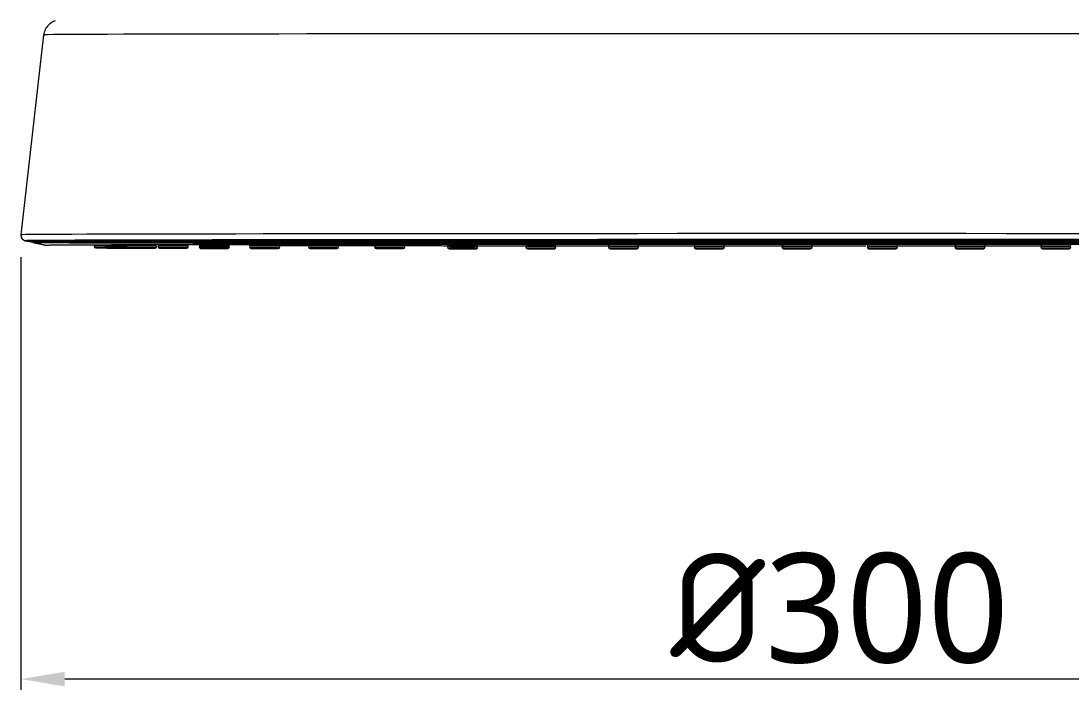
# Model space of a CAD drawing. Extents: x 12185 to 15344, y -91 to 2224.
# Drawn here: x 13760.3 to 13952.5, y 1257.5 to 1380.1 of the extents above; entities that cross this region are included whole.
import ezdxf

# ---------------------------------------------------------------- set-up
doc = ezdxf.new("R2010")
doc.units = 0
doc.header["$LTSCALE"] = 10
doc.header["$MEASUREMENT"] = 0
doc.header["$PDMODE"] = 3
doc.header["$PDSIZE"] = -10
doc.layers.get('0').update_dxf_attribs({"linetype": 'CONTINUOUS'})
doc.layers.get('DEFPOINTS').update_dxf_attribs({"linetype": 'CONTINUOUS'})
doc.layers.add('1', color=7, linetype='CONTINUOUS')
doc.styles.add('Daelim Dimension', font='NanumGothic.ttf')
doc.dimstyles.new('DEFAULT', dxfattribs={"dimscale": 2, "dimtxt": 2, "dimasz": 2, "dimexe": 0, "dimexo": 2, "dimgap": 1, "dimtad": 1, "dimdec": 1, "dimzin": 9, "dimdsep": 46, "dimtxsty": 'Daelim Dimension', "dimcen": 0.5, "dimclrd": 5, "dimclre": 5, "dimclrt": 256, "dimadec": 1, "dimazin": 0, "dimtfac": 1, "dimtdec": 1, "dimtix": 1, "dimtmove": 0, "dimatfit": 3, "dimfxl": 0, "dimtolj": 1, "dimtzin": 1, "dimlwd": 9, "dimlwe": 9, "dimarcsym": 0})

# ---------------------------------------------------------------- blocks, each defined once
blk = doc.blocks.new('*D8')
at = {"color": 5, "lineweight": 9, "ltscale": 0.5}
for p, q in [((13760.25, 1336.81), (13760.25, 1257.55)), ((14060.06, 1336.81), (14060.06, 1257.55)), ((14052.06, 1259.55), (13768.25, 1259.55))]:
    blk.add_line(p, q, dxfattribs=at)
at = {"color": 5, "ltscale": 0.5}
for points in [[(13768.25, 1260.88), (13768.25, 1258.21), (13760.25, 1259.55)], [(14052.06, 1260.88), (14052.06, 1258.21), (14060.06, 1259.55)]]:
    blk.add_solid(points, dxfattribs=at)
at = {"layer": 'DEFPOINTS', "color": 0, "ltscale": 0.5}
for p in [(13760.25, 1340.81), (14060.06, 1340.81), (13760.25, 1259.55)]:
    blk.add_point(p, dxfattribs=at)
at = {"color": 7, "ltscale": 0.5, "insert": (13910.16, 1272.45), "char_height": 20, "attachment_point": 5, "style": 'Daelim Dimension'}
blk.add_mtext('\\A1;{\\fISOCPEUR|b0|i0|c0|p34;%%C}300', dxfattribs=at)

msp = doc.modelspace()

# ---------------------------------------------------------------- linework, layer by layer
at = {"layer": '1', "color": 7, "linetype": 'Continuous', "lineweight": 18}
for p, q in [((13760.26, 1340.92), (13764.42, 1377.54)), ((13761.04, 1339.83), (13761.8, 1339.66)), ((13762.42, 1339.52), (13762.43, 1339.68)), ((13762.42, 1339.52), (13764.7, 1339.02)), ((13764.66, 1339.02), (13764.66, 1339.03)), ((13776.15, 1338.51), (13776.15, 1338.51)), ((13776.66, 1338.54), (13776.66, 1338.54)), ((13778.11, 1338.49), (13778.11, 1338.49)), ((13778.61, 1338.56), (13778.61, 1338.56)), ((13782, 1338.47), (13782, 1338.47)), ((13782.49, 1338.58), (13782.49, 1338.58)), ((13787.76, 1338.45), (13787.76, 1338.45)), ((13905.13, 1339.17), (13905.12, 1338.99))]:
    msp.add_line(p, q, dxfattribs=at)
at = {"layer": '1', "color": 7, "linetype": 'Continuous', "lineweight": 13}
for p, q in [((13764.42, 1377.54), (13764.42, 1377.54)), ((13760.26, 1340.92), (13760.26, 1340.92)), ((13761.8, 1339.66), (13761.04, 1339.83)), ((13761.04, 1339.83), (13761.04, 1339.83)), ((13773.63, 1338.8), (13773.63, 1338.8)), ((13788.23, 1338.6), (13788.23, 1338.6)), ((13795.32, 1338.43), (13795.32, 1338.43)), ((13795.75, 1338.62), (13795.75, 1338.62)), ((13804.55, 1338.41), (13804.55, 1338.41)), ((13804.95, 1338.64), (13804.95, 1338.64)), ((13815.33, 1338.4), (13815.33, 1338.4)), ((13815.69, 1338.65), (13815.69, 1338.65)), ((13827.49, 1338.38), (13827.49, 1338.38)), ((13827.81, 1338.67), (13827.81, 1338.67)), ((13840.87, 1338.37), (13840.87, 1338.37)), ((13841.13, 1338.68), (13841.13, 1338.68)), ((13855.25, 1338.36), (13855.25, 1338.36)), ((13855.46, 1338.69), (13855.46, 1338.69)), ((13870.44, 1338.35), (13870.44, 1338.35)), ((13870.59, 1338.7), (13870.59, 1338.7)), ((13886.22, 1338.35), (13886.22, 1338.35)), ((13886.31, 1338.7), (13886.31, 1338.7)), ((13902.34, 1338.35), (13902.34, 1338.34)), ((13902.37, 1338.71), (13902.37, 1338.71)), ((13917.94, 1338.71), (13917.94, 1338.71)), ((13917.97, 1338.35), (13917.97, 1338.34)), ((13934, 1338.7), (13934, 1338.7)), ((13934.09, 1338.35), (13934.09, 1338.35)), ((13949.72, 1338.7), (13949.72, 1338.7)), ((13949.87, 1338.35), (13949.87, 1338.35))]:
    msp.add_line(p, q, dxfattribs=at)
for centre, major_axis, ratio, start_param, end_param in [((13910.16, 1377.54), (145.74, 0), 0.001347, 0, 3.137274), ((13761.25, 1340.81), (-1, 0), 0.999999, 0, 1.352127), ((13910.16, 1340.92), (-149.9, 0), 0.001347, 3.141486, 6.278184), ((13761.86, 1339.95), (0.3, 0), 0.999999, 4.49372, 5.04575), ((13776.4, 1338.82), (-2.76, 0), 0.001347, 4.985659, 6.282919), ((13776.4, 1338.54), (-2.47, 0), 0.001347, 3.141593, 6.28295), ((13776.4, 1338.51), (-2.47, 0), 0.001347, 3.141593, 6.28295), ((13778.42, 1338.84), (-2.76, 0), 0.001347, 4.283512, 6.282919), ((13778.42, 1338.56), (-2.47, 0), 0.001347, 3.141593, 6.28295), ((13778.42, 1338.49), (-2.47, 0), 0.001347, 3.141593, 6.28295), ((13782.33, 1338.86), (-2.76, 0), 0.001347, 3.141593, 6.282767), ((13782.33, 1338.58), (-2.47, 0), 0.001347, 3.141593, 6.28295), ((13782.33, 1338.47), (-2.47, 0), 0.001347, 3.141593, 6.28295), ((13782.33, 1338.76), (-2.76, 0), 0.001347, 3.141593, 3.279382), ((13788.11, 1338.88), (-2.76, 0), 0.001347, 3.141784, 6.282953), ((13788.11, 1338.74), (-2.76, 0), 0.001347, 6.095778, 6.282919), ((13788.11, 1338.6), (-2.47, 0), 0.001347, 3.141587, 6.282944), ((13788.11, 1338.45), (-2.47, 0), 0.001347, 3.14161, 6.283185), ((13788.11, 1338.74), (-2.76, 0), 0.001347, 3.141729, 3.328989), ((13795.66, 1338.9), (-2.76, 0), 0.001347, 3.141235, 6.282938), ((13795.66, 1338.62), (-2.47, 0), 0.001347, 3.141548, 6.282906), ((13804.88, 1338.92), (-2.76, 0), 0.001347, 3.141593, 6.282767), ((13804.88, 1338.7), (-2.76, 0), 0.001347, 5.991312, 6.282919), ((13804.88, 1338.64), (-2.47, 0), 0.001347, 3.141593, 6.28295), ((13804.88, 1338.41), (-2.47, 0), 0.001347, 3.141593, 6.28295), ((13804.88, 1338.7), (-2.76, 0), 0.001347, 3.141593, 3.433466), ((13815.64, 1338.94), (-2.76, 0), 0.001347, 3.141593, 6.282767), ((13815.64, 1338.68), (-2.76, 0), 0.001347, 5.931278, 6.282919), ((13815.64, 1338.65), (-2.47, 0), 0.001347, 3.141593, 6.28295), ((13815.64, 1338.4), (-2.47, 0), 0.001347, 3.141593, 6.28295), ((13815.64, 1338.68), (-2.76, 0), 0.001347, 3.141593, 3.4935), ((13827.77, 1338.95), (-2.76, 0), 0.001347, 3.141593, 6.282767), ((13827.77, 1338.67), (-2.76, 0), 0.001347, 5.835361, 6.282919), ((13827.77, 1338.67), (-2.47, 0), 0.001347, 3.141593, 6.28295), ((13827.77, 1338.38), (-2.47, 0), 0.001347, 3.141593, 6.28295), ((13827.77, 1338.67), (-2.76, 0), 0.001347, 3.141593, 3.589417), ((13841.1, 1338.96), (-2.76, 0), 0.001347, 3.141593, 6.282767), ((13841.1, 1338.65), (-2.76, 0), 0.001347, 3.141593, 6.282767), ((13841.1, 1338.68), (-2.47, 0), 0.001347, 3.141593, 6.28295), ((13841.1, 1338.37), (-2.47, 0), 0.001347, 3.141593, 6.28295), ((13855.44, 1338.97), (-2.76, 0), 0.001347, 3.141593, 6.282767), ((13855.44, 1338.64), (-2.76, 0), 0.001347, 3.141593, 6.282767), ((13855.44, 1338.69), (-2.47, 0), 0.001347, 3.141593, 6.28295), ((13855.44, 1338.36), (-2.47, 0), 0.001347, 3.141593, 6.28295), ((13870.58, 1338.98), (-2.76, 0), 0.001347, 3.141593, 6.282767), ((13870.58, 1338.64), (-2.76, 0), 0.001347, 3.141593, 6.282767), ((13870.58, 1338.7), (-2.47, 0), 0.001347, 3.141593, 6.28295), ((13870.58, 1338.35), (-2.47, 0), 0.001347, 3.141593, 6.28295), ((13886.29, 1338.99), (-2.76, 0), 0.001347, 3.141593, 6.282767), ((13886.29, 1338.63), (-2.76, 0), 0.001347, 3.141593, 6.282767), ((13886.29, 1338.7), (-2.47, 0), 0.001347, 3.141593, 6.28295), ((13886.29, 1338.35), (-2.47, 0), 0.001347, 3.141593, 6.28295), ((13902.35, 1338.99), (-2.76, 0), 0.001347, 3.141593, 6.282767), ((13902.35, 1338.63), (-2.76, 0), 0.001347, 3.141593, 6.282767), ((13902.35, 1338.71), (-2.47, 0), 0.001347, 3.141593, 6.28295), ((13902.35, 1338.35), (-2.47, 0), 0.001347, 3.141593, 6.28295), ((13917.96, 1338.99), (-2.76, 0), 0.001347, 3.141593, 6.282767), ((13917.96, 1338.63), (-2.76, 0), 0.001347, 3.141593, 6.282767), ((13917.96, 1338.71), (-2.47, 0), 0.001347, 3.141593, 6.28295), ((13917.96, 1338.35), (-2.47, 0), 0.001347, 3.141593, 6.28295), ((13934.02, 1338.99), (-2.76, 0), 0.001347, 3.141593, 6.282767), ((13934.02, 1338.63), (-2.76, 0), 0.001347, 3.141593, 6.282767), ((13934.02, 1338.7), (-2.47, 0), 0.001347, 3.141593, 6.28295), ((13934.02, 1338.35), (-2.47, 0), 0.001347, 3.141593, 6.28295), ((13949.73, 1338.98), (-2.76, 0), 0.001347, 3.141593, 6.282767), ((13949.73, 1338.64), (-2.76, 0), 0.001347, 3.141593, 6.282767), ((13949.73, 1338.7), (-2.47, 0), 0.001347, 3.141593, 6.28295), ((13949.73, 1338.35), (-2.47, 0), 0.001347, 3.141593, 6.28295)]:
    msp.add_ellipse(centre, major_axis=major_axis, ratio=ratio, start_param=start_param, end_param=end_param, dxfattribs=at)
at = {"layer": '1', "color": 7, "linetype": 'Continuous', "lineweight": 18}
for centre, major_axis, ratio, start_param, end_param in [((13761.25, 1340.81), (-1, 0), 0.999999, 6.170034, 6.283185), ((13910.16, 1339.83), (149.12, 0), 0.001347, 0.002587, 3.138976), ((13910.16, 1339.83), (149.12, 0), 0.001347, 3.141593, 6.283185), ((13910.16, 1339.66), (-148.36, 0), 0.001347, 3.141593, 6.282893), ((13910.16, 1339.66), (-148.36, 0), 0.001347, 0, 3.141593), ((13910.16, 1339.52), (147.74, 0), 0.001347, 0, 3.1413), ((13910.16, 1339.52), (147.74, 0), 0.001347, 3.141593, 6.283185), ((13773.93, 1338.84), (-0.3, 0), 0.999999, 0.052359, 1.570796), ((13773.93, 1338.81), (-0.3, 0), 0.999999, 0.052359, 1.570796), ((13776.4, 1338.54), (-2.47, 0), 0.001347, 0, 3.141357), ((13776.4, 1338.51), (-2.47, 0), 0.001347, 0, 3.141357), ((13775.95, 1338.86), (-0.3, 0), 0.999999, 0.052359, 1.570796), ((13775.95, 1338.79), (-0.3, 0), 0.999999, 1.214059, 1.570796), ((13778.42, 1338.56), (-2.47, 0), 0.001347, 0, 3.141357), ((13778.42, 1338.49), (-2.47, 0), 0.001347, 0, 3.141357), ((13776.41, 1338.54), (-0.255, 0), 0.001342, 3.08148, 6.223073), ((13776.41, 1338.54), (-0.255, 0), 0.001342, 6.223073, 9.364665), ((13776.41, 1338.51), (0.255, 0), 0.001342, 3.201705, 6.343276), ((13776.41, 1338.51), (0.255, 0), 0.001342, 0.060091, 3.201705), ((13778.36, 1338.56), (-0.255, 0), 0.001342, 6.102527, 9.244119), ((13778.36, 1338.49), (0.255, 0), 0.001342, 0.180637, 3.322251), ((13778.36, 1338.56), (-0.255, 0), 0.001342, 2.960934, 6.102527), ((13778.36, 1338.49), (0.255, 0), 0.001342, 3.322251, 6.463822), ((13778.86, 1338.81), (0.3, 0), 0.999999, 4.712389, 5.239359), ((13778.86, 1338.84), (0.3, 0), 0.999999, 4.712389, 5.069125), ((13779.86, 1338.88), (-0.3, 0), 0.999999, 0.052359, 1.570796), ((13779.86, 1338.77), (-0.3, 0), 0.999999, 1.219159, 1.570796), ((13782.33, 1338.58), (-2.47, 0), 0.001347, 0, 3.141357), ((13782.33, 1338.47), (-2.47, 0), 0.001347, 0, 3.141357), ((13780.88, 1338.79), (0.3, 0), 0.999999, 4.712389, 5.480835), ((13780.88, 1338.86), (0.3, 0), 0.999999, 4.712389, 5.064025), ((13782.24, 1338.58), (-0.255, 0), 0.001342, 5.98194, 9.123532), ((13782.24, 1338.47), (0.255, 0), 0.001342, 0.301224, 3.442838), ((13782.24, 1338.58), (-0.255, 0), 0.001342, 2.840347, 5.98194), ((13782.24, 1338.47), (0.255, 0), 0.001342, 3.442838, 6.584409), ((13784.8, 1338.88), (0.3, 0), 0.999999, 4.712389, 6.230825), ((13784.8, 1338.77), (0.3, 0), 0.999999, 4.712389, 6.230825), ((13785.64, 1338.9), (-0.3, 0), 0.999999, 0.052359, 1.570796), ((13785.64, 1338.75), (0.3, 0), 0.999999, 3.193952, 4.712389), ((13788.11, 1338.6), (-2.47, 0), 0.001347, 0.000006, 3.141593), ((13788.11, 1338.45), (-2.47, 0), 0.001347, 6.283168, 9.424525), ((13787.99, 1338.6), (-0.255, 0), 0.001343, 5.861287, 9.00288), ((13787.99, 1338.45), (0.255, 0), 0.001343, 0.421876, 3.563491), ((13787.99, 1338.6), (-0.255, 0), 0.001343, 2.719694, 5.861287), ((13787.99, 1338.45), (0.255, 0), 0.001343, 3.563491, 6.705061), ((13790.57, 1338.9), (0.3, -0.011), 0.999999, 4.748467, 6.266903), ((13790.57, 1338.75), (-0.298, -0.031), 0.999999, 1.465942, 2.984378), ((13793.19, 1338.92), (-0.3, 0), 0.999999, 0.052359, 1.570796), ((13793.19, 1338.73), (0.3, 0), 0.999999, 3.193952, 4.712389), ((13795.66, 1338.72), (-2.76, 0), 0.001347, 6.044872, 6.282919), ((13795.66, 1338.62), (-2.47, 0), 0.001347, 0.000045, 3.141593), ((13795.66, 1338.43), (-2.47, 0), 0.001347, 6.283096, 9.424753), ((13795.66, 1338.43), (-2.47, 0), 0.001347, 3.141682, 6.283185), ((13795.53, 1338.62), (-0.254, 0), 0.001344, 5.740548, 8.88214), ((13795.53, 1338.43), (0.254, 0), 0.001344, 0.542616, 3.68423), ((13795.53, 1338.62), (-0.254, 0), 0.001344, 2.598955, 5.740548), ((13795.53, 1338.43), (0.254, 0), 0.001344, 3.68423, 6.825801), ((13798.12, 1338.92), (0.29, -0.077), 0.999999, 4.971682, 6.490119), ((13798.12, 1338.73), (-0.265, -0.141), 0.999999, 1.083023, 2.60146), ((13795.66, 1338.72), (-2.76, 0), 0.001347, 3.142307, 3.379884), ((13802.42, 1338.94), (-0.3, 0), 0.999999, 0.052359, 1.570796), ((13802.42, 1338.71), (0.3, 0), 0.999999, 3.193952, 4.712389), ((13804.88, 1338.64), (-2.47, 0), 0.001347, 0, 3.141357), ((13804.88, 1338.41), (-2.47, 0), 0.001347, 0, 3.141357), ((13804.75, 1338.64), (-0.254, 0), 0.001346, 5.619706, 8.761299), ((13804.75, 1338.41), (0.254, 0), 0.001346, 0.663458, 3.805072), ((13804.75, 1338.64), (-0.254, 0), 0.001346, 2.478113, 5.619706), ((13804.75, 1338.41), (0.254, 0), 0.001346, 3.805072, 6.946643), ((13807.35, 1338.94), (0.3, 0), 0.999999, 4.712389, 6.230825), ((13807.35, 1338.71), (-0.3, 0), 0.999999, 1.570796, 3.089232), ((13813.17, 1338.95), (-0.3, 0), 0.999999, 0.052359, 1.570796), ((13813.17, 1338.7), (0.3, 0), 0.999999, 3.193952, 4.712389), ((13815.64, 1338.65), (-2.47, 0), 0.001347, 0, 3.141357), ((13815.64, 1338.4), (-2.47, 0), 0.001347, 0, 3.141357), ((13815.51, 1338.65), (-0.254, 0), 0.001347, 5.498752, 8.640344), ((13815.51, 1338.4), (0.254, 0), 0.001347, 0.784412, 3.926026), ((13815.51, 1338.65), (-0.254, 0), 0.001347, 2.357159, 5.498752), ((13815.51, 1338.4), (0.254, 0), 0.001347, 3.926026, 7.067597), ((13818.1, 1338.95), (0.3, 0), 0.999999, 4.712389, 6.230825), ((13818.1, 1338.7), (-0.3, 0), 0.999999, 1.570796, 3.089232), ((13825.3, 1338.97), (-0.3, 0), 0.999999, 0.052359, 1.570796), ((13825.3, 1338.68), (0.3, 0), 0.999999, 3.193952, 4.712389), ((13827.77, 1338.67), (-2.47, 0), 0.001347, 0, 3.141357), ((13827.77, 1338.38), (-2.47, 0), 0.001347, 0, 3.141357), ((13827.65, 1338.67), (-0.254, 0), 0.001348, 5.377681, 8.519274), ((13827.65, 1338.38), (0.254, 0), 0.001348, 0.905483, 4.047097), ((13827.65, 1338.67), (-0.254, 0), 0.001348, 2.236088, 5.377681), ((13827.65, 1338.38), (0.254, 0), 0.001348, 4.047097, 7.188668), ((13830.24, 1338.97), (0.3, 0), 0.999999, 4.712389, 6.230825), ((13830.24, 1338.68), (-0.3, 0), 0.999999, 1.570796, 3.089232), ((13838.64, 1338.98), (-0.3, 0), 0.999999, 0.052359, 1.570796), ((13838.64, 1338.67), (0.3, 0), 0.999999, 3.193952, 4.712389), ((13841.1, 1338.68), (-2.47, 0), 0.001347, 0, 3.141357), ((13841.1, 1338.37), (-2.47, 0), 0.001347, 0, 3.141357), ((13841, 1338.68), (-0.254, 0), 0.001349, 5.256498, 8.39809), ((13841, 1338.37), (0.254, 0), 0.001349, 1.026666, 4.16828), ((13841, 1338.68), (-0.254, 0), 0.001349, 2.114905, 5.256498), ((13841, 1338.37), (0.254, 0), 0.001349, 4.16828, 7.309851), ((13843.57, 1338.98), (0.3, 0), 0.999999, 4.712389, 6.230825), ((13843.57, 1338.67), (-0.3, 0), 0.999999, 1.570796, 3.089232), ((13852.98, 1338.99), (-0.3, 0), 0.999999, 0.052359, 1.570796), ((13852.98, 1338.66), (0.3, 0), 0.999999, 3.193952, 4.712389), ((13855.44, 1338.69), (-2.47, 0), 0.001347, 0, 3.141357), ((13855.44, 1338.36), (-2.47, 0), 0.001347, 0, 3.141357), ((13855.36, 1338.69), (-0.254, 0), 0.00135, 5.135211, 8.276804), ((13855.36, 1338.36), (0.254, 0), 0.00135, 1.147953, 4.289567), ((13855.36, 1338.69), (-0.254, 0), 0.00135, 1.993618, 5.135211), ((13855.36, 1338.36), (0.254, 0), 0.00135, 4.289567, 7.431138), ((13857.91, 1338.99), (0.3, 0), 0.999999, 4.712389, 6.230825), ((13857.91, 1338.66), (-0.3, 0), 0.999999, 1.570796, 3.089232), ((13868.11, 1339), (-0.3, 0), 0.999999, 0.052359, 1.570796), ((13868.11, 1338.65), (0.3, 0), 0.999999, 3.193952, 4.712389), ((13870.58, 1338.7), (-2.47, 0), 0.001347, 0, 3.141357), ((13870.58, 1338.35), (-2.47, 0), 0.001347, 0, 3.141357), ((13870.52, 1338.7), (-0.254, 0), 0.001351, 5.013837, 8.15543), ((13870.52, 1338.35), (0.254, 0), 0.001351, 1.269334, 4.410941), ((13870.52, 1338.7), (-0.254, 0), 0.001351, 1.872245, 5.013837), ((13870.52, 1338.35), (0.254, 0), 0.001351, 4.410941, 7.552519), ((13873.04, 1339), (0.3, 0), 0.999999, 4.712389, 6.230825), ((13873.04, 1338.65), (-0.3, 0), 0.999999, 1.570796, 3.089232), ((13883.83, 1339), (-0.3, 0), 0.999999, 0.052359, 1.570796), ((13883.83, 1338.65), (0.3, 0), 0.999999, 3.193952, 4.712389), ((13886.29, 1338.7), (-2.47, 0), 0.001347, 0, 3.141357), ((13886.29, 1338.35), (-2.47, 0), 0.001347, 0, 3.141357), ((13886.26, 1338.7), (-0.254, 0), 0.001352, 4.892397, 8.03399), ((13886.26, 1338.35), (0.254, 0), 0.001352, 1.390769, 4.53238), ((13886.26, 1338.7), (-0.254, 0), 0.001352, 1.750805, 4.892397), ((13886.26, 1338.35), (0.254, 0), 0.001352, 4.53238, 7.673954), ((13888.76, 1339), (0.3, 0), 0.999999, 4.712389, 6.230825), ((13888.76, 1338.65), (-0.3, 0), 0.999999, 1.570796, 3.089232), ((13899.89, 1339.01), (-0.3, 0), 0.999999, 0.052359, 1.570796), ((13899.89, 1338.65), (0.3, 0), 0.999999, 3.193952, 4.712389), ((13902.35, 1338.71), (-2.47, 0), 0.001347, 0, 3.141357), ((13902.35, 1338.35), (-2.47, 0), 0.001347, 0, 3.141357), ((13902.35, 1338.71), (-0.254, 0), 0.001352, 4.770917, 7.912509), ((13902.35, 1338.35), (0.254, 0), 0.001352, 1.512247, 4.653861), ((13902.35, 1338.71), (-0.254, 0), 0.001352, 1.629324, 4.770917), ((13902.35, 1338.35), (0.254, 0), 0.001352, 4.653861, 7.795432), ((13904.82, 1339.01), (0.3, 0), 0.999999, 4.712389, 6.230825), ((13904.82, 1338.65), (-0.3, 0), 0.999999, 1.570796, 3.089232), ((13915.49, 1339.01), (-0.3, 0), 0.999999, 0.052359, 1.570796), ((13915.49, 1338.65), (0.3, 0), 0.999999, 3.193952, 4.712389), ((13917.96, 1338.71), (-2.47, 0), 0.001347, 0, 3.141357), ((13917.96, 1338.35), (-2.47, 0), 0.001347, 0, 3.141357), ((13917.96, 1338.71), (0.254, 0), 0.001352, 1.512269, 4.65384), ((13917.96, 1338.35), (-0.254, 0), 0.001352, 4.770917, 7.912509), ((13917.96, 1338.71), (0.254, 0), 0.001352, 4.65384, 7.795454), ((13917.96, 1338.35), (-0.254, 0), 0.001352, 1.629324, 4.770917), ((13920.42, 1339.01), (0.3, 0), 0.999999, 4.712389, 6.230825), ((13920.42, 1338.65), (-0.3, 0), 0.999999, 1.570796, 3.089232), ((13931.55, 1339), (-0.3, 0), 0.999999, 0.052359, 1.570796), ((13931.55, 1338.65), (0.3, 0), 0.999999, 3.193952, 4.712389), ((13934.02, 1338.7), (-2.47, 0), 0.001347, 0, 3.141357), ((13934.02, 1338.35), (-2.47, 0), 0.001347, 0, 3.141357), ((13934.05, 1338.7), (0.254, 0), 0.001352, 1.390788, 4.532362), ((13934.05, 1338.35), (-0.254, 0), 0.001352, 4.892398, 8.03399), ((13934.05, 1338.7), (0.254, 0), 0.001352, 4.532362, 7.673973), ((13934.05, 1338.35), (-0.254, 0), 0.001352, 1.750805, 4.892398), ((13936.48, 1339), (0.3, 0), 0.999999, 4.712389, 6.230825), ((13936.48, 1338.65), (-0.3, 0), 0.999999, 1.570796, 3.089232), ((13947.27, 1339), (-0.3, 0), 0.999999, 0.052359, 1.570796), ((13947.27, 1338.65), (0.3, 0), 0.999999, 3.193952, 4.712389), ((13949.73, 1338.7), (-2.47, 0), 0.001347, 0, 3.141357), ((13949.73, 1338.35), (-2.47, 0), 0.001347, 0, 3.141357), ((13949.79, 1338.7), (0.254, 0), 0.001351, 1.269348, 4.410927), ((13949.79, 1338.35), (-0.254, 0), 0.001351, 5.013837, 8.15543), ((13949.79, 1338.7), (0.254, 0), 0.001351, 4.410927, 7.552533), ((13949.79, 1338.35), (-0.254, 0), 0.001351, 1.872245, 5.013837), ((13952.2, 1339), (0.3, 0), 0.999999, 4.712389, 6.230825), ((13952.2, 1338.65), (-0.3, 0), 0.999999, 1.570796, 3.089232)]:
    msp.add_ellipse(centre, major_axis=major_axis, ratio=ratio, start_param=start_param, end_param=end_param, dxfattribs=at)
for points, knots in [([(13766.52, 1380.07), (13766.39, 1380.03), (13766.05, 1379.9), (13765.39, 1379.49), (13764.77, 1378.76), (13764.45, 1377.92), (13764.4, 1377.39), (13764.4, 1377.2)], [0, 0, 0, 0, 0.116242, 0.326581, 0.585968, 0.857426, 1, 1, 1, 1]), ([(13764.66, 1339.03), (13764.66, 1339.03), (13764.72, 1339.03), (13764.9, 1339.04), (13764.97, 1339.04), (13765.08, 1339.04), (13765.11, 1339.04), (13765.15, 1339.04), (13765.18, 1339.04), (13765.26, 1339.04), (13765.31, 1339.04), (13765.61, 1339.05), (13765.9, 1339.05), (13766.61, 1339.06), (13767.02, 1339.06), (13767.95, 1339.07), (13768.99, 1339.07), (13770.89, 1339.08), (13772.38, 1339.09), (13773.99, 1339.09), (13774.85, 1339.1), (13776.22, 1339.1), (13776.69, 1339.1), (13777.24, 1339.11), (13777.3, 1339.11), (13777.43, 1339.11), (13777.49, 1339.11), (13777.67, 1339.11), (13778.05, 1339.11), (13778.43, 1339.11), (13779.71, 1339.11), (13780.78, 1339.12), (13783.03, 1339.12), (13784.21, 1339.12), (13786.65, 1339.13), (13789.19, 1339.13), (13793.29, 1339.14), (13796.21, 1339.15), (13799.23, 1339.15), (13800.79, 1339.15), (13802.8, 1339.16), (13803.41, 1339.16), (13804.13, 1339.16), (13804.44, 1339.16), (13804.64, 1339.16), (13804.75, 1339.16), (13805.68, 1339.16), (13806.52, 1339.16), (13809.06, 1339.17), (13810.79, 1339.17), (13814.32, 1339.17), (13817.92, 1339.18), (13823.52, 1339.18), (13827.4, 1339.19), (13831.35, 1339.19), (13833.36, 1339.19), (13837.44, 1339.2), (13839.52, 1339.2), (13842.16, 1339.2), (13842.83, 1339.2), (13843.49, 1339.2), (13843.76, 1339.2), (13843.9, 1339.2), (13844.3, 1339.2), (13845.64, 1339.2), (13846.98, 1339.2), (13850.23, 1339.2), (13852.41, 1339.21), (13856.8, 1339.21), (13861.23, 1339.21), (13867.98, 1339.21), (13872.55, 1339.21), (13877.16, 1339.22), (13879.48, 1339.22), (13884.16, 1339.22), (13886.51, 1339.22), (13889.18, 1339.22), (13889.63, 1339.22), (13890.07, 1339.22), (13890.37, 1339.22), (13890.52, 1339.22), (13891.26, 1339.22), (13893.05, 1339.22), (13894.83, 1339.22), (13898.4, 1339.22), (13900.77, 1339.22), (13905.52, 1339.22), (13910.27, 1339.22), (13917.37, 1339.22), (13922.1, 1339.22), (13926.83, 1339.22), (13929.19, 1339.22), (13933.91, 1339.22), (13936.27, 1339.22), (13938.77, 1339.22), (13938.91, 1339.22), (13939.21, 1339.22), (13939.36, 1339.22), (13939.8, 1339.22), (13940.68, 1339.22), (13942.73, 1339.22), (13944.47, 1339.22), (13947.95, 1339.21), (13950.24, 1339.21), (13954.79, 1339.21), (13959.29, 1339.21), (13965.92, 1339.21), (13970.26, 1339.2), (13974.55, 1339.2), (13976.68, 1339.2), (13979.83, 1339.2), (13980.88, 1339.2), (13982.44, 1339.2), (13983.22, 1339.19), (13984.13, 1339.19), (13984.64, 1339.19), (13984.9, 1339.19), (13987.09, 1339.19), (13989.11, 1339.19), (13993.08, 1339.19), (13995.02, 1339.18), (13998.83, 1339.18), (14002.57, 1339.18), (14007.95, 1339.17), (14011.38, 1339.17), (14014.75, 1339.16), (14016.39, 1339.16), (14018.79, 1339.16), (14019.58, 1339.15), (14020.76, 1339.15), (14021.24, 1339.15), (14021.73, 1339.15), (14021.92, 1339.15), (14022.02, 1339.15), (14022.3, 1339.15), (14024.02, 1339.15), (14025.68, 1339.14), (14028.51, 1339.14), (14029.88, 1339.14), (14032.51, 1339.13), (14035.05, 1339.13), (14038.55, 1339.12), (14040.68, 1339.11), (14042.72, 1339.11), (14043.68, 1339.1), (14045.05, 1339.1), (14045.5, 1339.1), (14046.04, 1339.1), (14046.14, 1339.09), (14046.36, 1339.09), (14046.46, 1339.09), (14046.78, 1339.09), (14046.98, 1339.09), (14047.99, 1339.09), (14048.74, 1339.09), (14050.11, 1339.08), (14050.75, 1339.08), (14051.89, 1339.07), (14052.93, 1339.06), (14054.14, 1339.05), (14054.72, 1339.05), (14055.19, 1339.04), (14055.36, 1339.04), (14055.6, 1339.03), (14055.66, 1339.03), (14055.66, 1339.03)], [0, 0, 0, 0, 0.015625, 0.015625, 0.023437, 0.023437, 0.025391, 0.025391, 0.027344, 0.027344, 0.03125, 0.03125, 0.046875, 0.046875, 0.0625, 0.0625, 0.078125, 0.09375, 0.109375, 0.109375, 0.125, 0.125, 0.132812, 0.132812, 0.133789, 0.133789, 0.134766, 0.134766, 0.136719, 0.140625, 0.140625, 0.15625, 0.15625, 0.171875, 0.171875, 0.1875, 0.203125, 0.21875, 0.21875, 0.234375, 0.234375, 0.238281, 0.240234, 0.241211, 0.241211, 0.242187, 0.242187, 0.25, 0.25, 0.265625, 0.265625, 0.28125, 0.296875, 0.3125, 0.3125, 0.328125, 0.328125, 0.34375, 0.34375, 0.347656, 0.348633, 0.348633, 0.349609, 0.349609, 0.351562, 0.359375, 0.359375, 0.375, 0.375, 0.390625, 0.40625, 0.421875, 0.421875, 0.4375, 0.4375, 0.453125, 0.453125, 0.455078, 0.456055, 0.456055, 0.457031, 0.457031, 0.460937, 0.46875, 0.46875, 0.484375, 0.484375, 0.5, 0.515625, 0.53125, 0.53125, 0.546875, 0.546875, 0.5625, 0.5625, 0.563477, 0.563477, 0.564453, 0.564453, 0.566406, 0.570312, 0.578125, 0.578125, 0.59375, 0.59375, 0.609375, 0.625, 0.640625, 0.640625, 0.65625, 0.65625, 0.664062, 0.664062, 0.667969, 0.669922, 0.670898, 0.671875, 0.671875, 0.6875, 0.6875, 0.703125, 0.703125, 0.71875, 0.734375, 0.75, 0.75, 0.765625, 0.765625, 0.773437, 0.773437, 0.777344, 0.77832, 0.77832, 0.779297, 0.779297, 0.78125, 0.796875, 0.796875, 0.8125, 0.8125, 0.828125, 0.84375, 0.859375, 0.859375, 0.875, 0.875, 0.882812, 0.882812, 0.884766, 0.884766, 0.886719, 0.886719, 0.890625, 0.890625, 0.90625, 0.90625, 0.921875, 0.921875, 0.9375, 0.953125, 0.96875, 0.96875, 0.984375, 0.984375, 1, 1, 1, 1]), ([(13812.79, 1338.88), (13812.66, 1338.88), (13810.9, 1338.88), (13809.19, 1338.88), (13807.63, 1338.89)], [0, 0, 0, 0, 0.072144, 1, 1, 1, 1]), ([(13825.21, 1338.87), (13824.6, 1338.87), (13823.99, 1338.87), (13821.68, 1338.87), (13820, 1338.87), (13818.35, 1338.87)], [0, 0, 0, 0, 0.260511, 0.260511, 1, 1, 1, 1]), ([(13838.5, 1338.85), (13838.46, 1338.85), (13838.43, 1338.85), (13837.88, 1338.86), (13837.1, 1338.86), (13836.19, 1338.86), (13835.67, 1338.86), (13835.42, 1338.86), (13833.66, 1338.86), (13832.06, 1338.86), (13830.48, 1338.86)], [0, 0, 0, 0, 0.012251, 0.012251, 0.203675, 0.299387, 0.347244, 0.3951, 0.3951, 1, 1, 1, 1]), ([(13852.84, 1338.85), (13851.19, 1338.85), (13849.54, 1338.85), (13846.55, 1338.85), (13845.19, 1338.85), (13843.84, 1338.85)], [0, 0, 0, 0, 0.543696, 0.543696, 1, 1, 1, 1]), ([(13868.01, 1338.84), (13867.94, 1338.84), (13867.87, 1338.84), (13865.53, 1338.84), (13862.32, 1338.84), (13859.16, 1338.84), (13858.22, 1338.84)], [0, 0, 0, 0, 0.020619, 0.020619, 0.707904, 1, 1, 1, 1]), ([(13883.51, 1338.83), (13882.9, 1338.83), (13882.3, 1338.83), (13881.55, 1338.83), (13881.4, 1338.83), (13881.11, 1338.83), (13880.96, 1338.83), (13880.52, 1338.83), (13879.64, 1338.83), (13877.59, 1338.83), (13875.84, 1338.83), (13874.23, 1338.84), (13873.78, 1338.84), (13873.33, 1338.84)], [0, 0, 0, 0, 0.176309, 0.176309, 0.219353, 0.219353, 0.262397, 0.262397, 0.348485, 0.520661, 0.865014, 0.865014, 1, 1, 1, 1]), ([(13899.79, 1338.83), (13898.48, 1338.83), (13897.16, 1338.83), (13893.58, 1338.83), (13891.32, 1338.83), (13889.05, 1338.83)], [0, 0, 0, 0, 0.366337, 0.366337, 1, 1, 1, 1]), ([(13914.97, 1338.83), (13913.33, 1338.83), (13910.05, 1338.83), (13906.77, 1338.83), (13905.13, 1338.83)], [0, 0, 0, 0, 0.499277, 1, 1, 1, 1]), ([(13931.47, 1338.83), (13931.46, 1338.83), (13931.45, 1338.83), (13931.14, 1338.83), (13930.69, 1338.83), (13930.25, 1338.83), (13929.95, 1338.83), (13929.8, 1338.83), (13929.06, 1338.83), (13927.27, 1338.83), (13925.49, 1338.83), (13923.11, 1338.83), (13921.92, 1338.83), (13920.74, 1338.83)], [0, 0, 0, 0, 0.003324, 0.003324, 0.086436, 0.127992, 0.127992, 0.169548, 0.169548, 0.335771, 0.668218, 0.668218, 1, 1, 1, 1]), ([(13947.2, 1338.84), (13946.62, 1338.84), (13946.04, 1338.84), (13943.16, 1338.83), (13940.84, 1338.83), (13937.94, 1338.83), (13937.38, 1338.83), (13936.81, 1338.83)], [0, 0, 0, 0, 0.169457, 0.169457, 0.83925, 0.83925, 1, 1, 1, 1])]:
    msp.add_open_spline(points, degree=3, knots=knots, dxfattribs=at)
msp.add_open_spline([(13760.25, 1340.81), (13760.25, 1340.48), (13760.45, 1340.23)], degree=2, dxfattribs=at)
at = {"layer": '1', "color": 7, "linetype": 'Continuous', "lineweight": 13}
for points in [[(13764.66, 1339.03), (13763.91, 1339.19), (13763.16, 1339.36), (13762.42, 1339.52)], [(13790.87, 1338.74), (13790.87, 1338.78), (13790.88, 1338.83), (13790.88, 1338.88)]]:
    msp.add_open_spline(points, degree=3, dxfattribs=at)

# ---------------------------------------------------------------- dimensions: what is measured, and where the dimension line sits
at = {"color": 5, "ltscale": 0.5}
dim = msp.add_linear_dim(base=(13760.25, 1259.55), p1=(14060.06, 1340.81), p2=(13760.25, 1340.81), text='{\\fISOCPEUR|b0|i0|c0|p34;%%C}<>', dimstyle='DEFAULT', override={"dimtxt": 10, "dimasz": 4, "dimexe": 1, "dimdec": 0, "dimclrt": 7}, dxfattribs=at)
dim.commit()
dim.dimension.update_dxf_attribs({"geometry": '*D8', "text_midpoint": (13910.16, 1272.45)})

doc.saveas('drawing.dxf')
